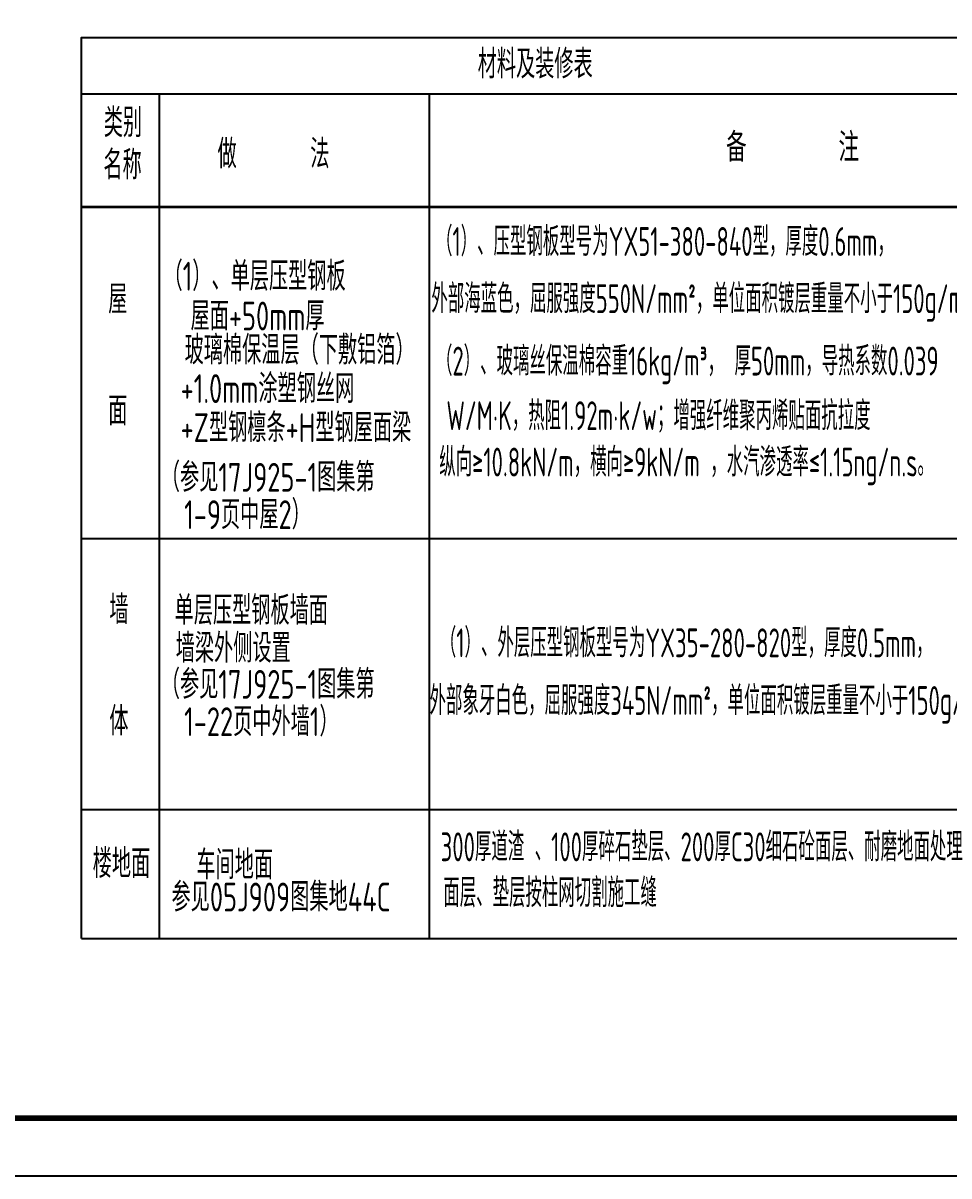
# Model space of a CAD drawing. Extents: x -266287 to 275962, y -324567 to 363765.
# Drawn here: x -160870 to -144810, y 172406 to 192400 of the extents above; entities that cross this region are included whole.
import ezdxf

# ---------------------------------------------------------------- set-up
doc = ezdxf.new("R2010")
doc.units = 0
doc.header["$LTSCALE"] = 1000
for name, color, linetype in [('PUB_TEXT', 7, 'CONTINUOUS'), ('PUB_TITLE', 4, 'CONTINUOUS'), ('WALL', 9, 'CONTINUOUS')]:
    doc.layers.add(name, color=color, linetype=linetype)
doc.layers.add('W文字', color=7, linetype='CONTINUOUS', lineweight=13)
doc.styles.add('xu-100', font='tssdeng.shx', dxfattribs={"width": 0.75, "bigfont": 'tssdchn.shx'})
doc.styles.add('探索者', font='tssdeng.shx', dxfattribs={"width": 0.7, "bigfont": 'tssdchn.shx'})

msp = doc.modelspace()

# ---------------------------------------------------------------- linework, layer by layer
at = {"layer": 'PUB_TEXT'}
for p, q in [((-159856.0789, 176524.15723), (-159856.0789, 191171.82193)), ((-159856.0789, 191171.82193), (-142904.22443, 191171.82193)), ((-158506.0789, 176524.15723), (-158506.0789, 191171.82193)), ((-153817.37537, 176524.15723), (-153817.37537, 191171.82193)), ((-158506.0789, 189210.71343), (-142904.22443, 189210.71343))]:
    msp.add_line(p, q, dxfattribs=at)
for points in [[(-159856.0789, 191171.82193), (-159856.0789, 192148.16407), (-142904.22443, 192148.16407)], [(-159856.0789, 183463.33187), (-142904.22443, 183463.33187)]]:
    msp.add_lwpolyline(points, dxfattribs=at)
at = {"layer": 'PUB_TEXT', "const_width": 45}
msp.add_lwpolyline([(-159856.0789, 189210.71343), (-142904.22443, 189210.71343)], dxfattribs=at)
at = {"layer": 'PUB_TITLE', "color": 7}
msp.add_lwpolyline([(-195865.20461, 172406.19076), (-136465.20461, 172406.19076), (-136465.20461, 214406.19076), (-195865.20461, 214406.19076)], close=True, dxfattribs=at)
at = {"layer": 'PUB_TITLE', "const_width": 100}
msp.add_lwpolyline([(-193365.20461, 173406.19076), (-137465.20461, 173406.19076), (-137465.20461, 213406.19076), (-193365.20461, 213406.19076)], close=True, dxfattribs=at)
at = {"layer": 'WALL'}
for points in [[(-159856.0789, 178759.48811), (-142904.22443, 178759.48811)], [(-159856.0789, 176524.15723), (-142904.22443, 176524.15723)]]:
    msp.add_lwpolyline(points, dxfattribs=at)

# ---------------------------------------------------------------- texts
at = {"layer": 'PUB_TEXT', "style": '探索者'}
for s, width, p in [('材料及装修表', 0.7, (-152983.84113, 191439.38831)), ('类别', 0.7, (-159469.46467, 190423.09739)), ('做      法', 0.7, (-157495.92432, 189880.80113)), ('名称', 0.7, (-159476.44915, 189689.31532)), ('（1）、压型钢板型号为YX51-380-840型，厚度0.6mm，', 0.6, (-153706.83097, 188361.87754)), ('（1）、单层压型钢板', 0.7, (-158433.79883, 187759.75657)), ('屋', 0.7, (-159393.7247, 187359.77896)), ('外部海蓝色，屈服强度550N/mm%%1402%%141，单位面积镀层重量不小于150g/m%%1402%%141。', 0.6, (-153786.96538, 187369.88649)), ('屋面+50mm厚', 0.7, (-157964.64581, 187069.5268)), ('       玻璃棉保温层（下敷铝箔）', 0.7, (-159555.01986, 186480.01477)), ('（2）、玻璃丝保温棉容重16kg/m%%1403%%141， 厚50mm，导热系数0.039', 0.6, (-153706.83097, 186288.07413)), ('       +1.0mm涂塑钢丝网', 0.7, (-159624.18026, 185810.98308)), ('面', 0.7, (-159393.7247, 185426.37462)), ('W/M·K，热阻1.92m·k/w；增强纤维聚丙烯贴面抗拉度', 0.6, (-153525.76677, 185341.15941)), ('       +Z型钢檩条+H型钢屋面梁 ', 0.7, (-159624.18026, 185132.53595)), ('纵向≥10.8kN/m，横向≥9kN/m ，水汽渗透率≤1.15ng/n.s。', 0.6, (-153650.69966, 184536.59049)), ('（参见17J925-1图集第', 0.7, (-158479.95345, 184272.3807)), ('1-9页中屋2）', 0.7, (-158076.29232, 183624.3611)), ('墙', 0.7, (-159373.35766, 181976.95423)), ('单层压型钢板墙面', 0.7, (-158241.24811, 181965.06848)), ('（1）、外层压型钢板型号为YX35-280-820型，厚度0.5mm，', 0.6, (-153640.12414, 181401.33967)), ('墙梁外侧设置', 0.7, (-158221.86586, 181309.96264)), ('（参见17J925-1图集第', 0.7, (-158479.95345, 180681.89893)), ('外部象牙白色，屈服强度345N/mm%%1402%%141，单位面积镀层重量不小于150g/m%%1402%%141。', 0.6, (-153819.40976, 180401.33967)), ('体', 0.7, (-159373.35766, 180043.5499)), ('1-22页中外墙1）', 0.7, (-158076.29232, 180033.87933)), ('300厚道渣 、100厚碎石垫层、200厚C30细石砼面层、耐磨地面处理', 0.6, (-153625.66825, 177863.45691)), ('楼地面', 0.7, (-159661.71694, 177574.64868)), ('车间地面', 0.7, (-157863.96717, 177552.4858)), ('面层、垫层按柱网切割施工缝', 0.6, (-153580.67246, 177067.76884)), ('参见05J909图集地44C', 0.7, (-158295.30591, 176992.9646))]:
    msp.add_text(s, height=500, dxfattribs=dict(at, width=width)).set_placement(p)
at = {"layer": 'W文字', "style": 'xu-100', "width": 0.75}
msp.add_text('备       注', height=500, dxfattribs=at).set_placement((-148675.57684, 189996.50067))

doc.saveas('drawing.dxf')
